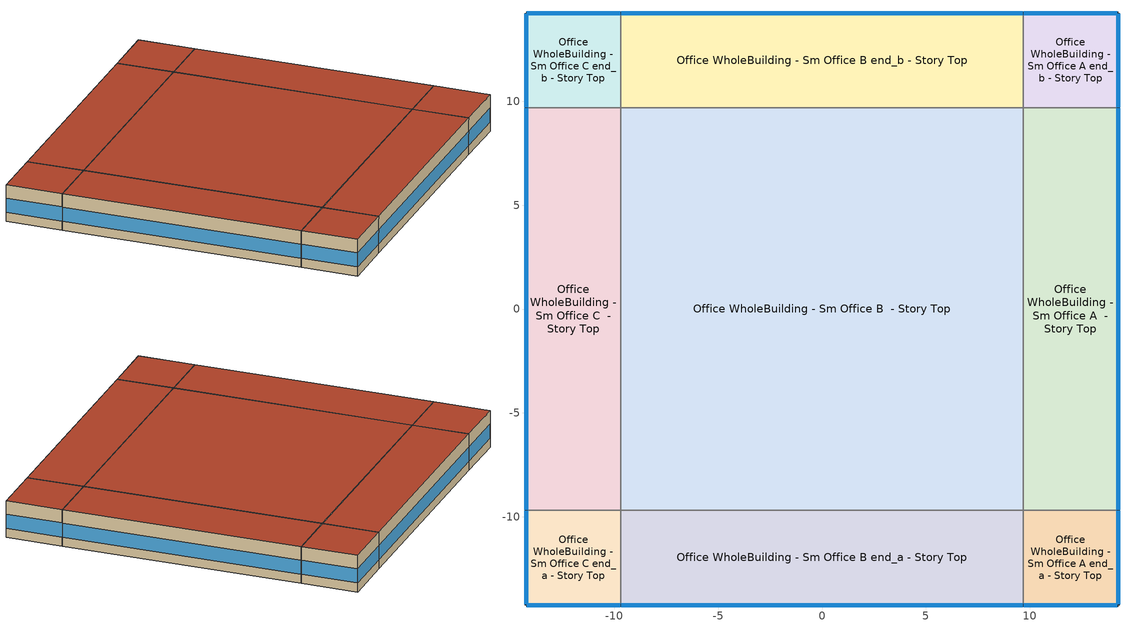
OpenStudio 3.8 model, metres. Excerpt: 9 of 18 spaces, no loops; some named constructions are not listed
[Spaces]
Office WholeBuilding - Sm Office A end_a - Story Top
 floor adiabatic (Typical Interior Floor): 14.26,-14.26 9.68,-14.26 9.68,-9.68 14.26,-9.68 z3.05
 wall outside: 9.68,-14.26 14.26,-14.26 14.26,-9.68 z3.05:6.1
 wall to Office WholeBuilding - Sm Office B end_a - Story Top: 9.68,-9.68 9.68,-14.26 z3.05:6.1
 wall to Office WholeBuilding - Sm Office A  - Story Top: 14.26,-9.68 9.68,-9.68 z3.05:6.1
 window (Window U-1.01 SHGC 0.58): 9.71,-14.26 14.23,-14.26 / 14.26,-14.23 14.26,-9.71 z3.81:4.98
 roof outside: 14.26,-9.68 9.68,-9.68 9.68,-14.26 14.26,-14.26 z6.1
Office WholeBuilding - Sm Office B end_a - Story Top
 floor adiabatic (Typical Interior Floor): 9.68,-14.26 -9.68,-14.26 -9.68,-9.68 9.68,-9.68 z3.05
 wall outside: -9.68,-14.26 9.68,-14.26 z3.05:6.1
 wall to Office WholeBuilding - Sm Office C end_a - Story Top: -9.68,-9.68 -9.68,-14.26 z3.05:6.1
 wall to Office WholeBuilding - Sm Office B  - Story Top: 9.68,-9.68 -9.68,-9.68 z3.05:6.1
 window (Window U-1.01 SHGC 0.58): -9.66,-14.26 9.66,-14.26 z3.81:4.97
 roof outside: 9.68,-9.68 -9.68,-9.68 -9.68,-14.26 9.68,-14.26 z6.1
Office WholeBuilding - Sm Office C end_a - Story Top
 floor adiabatic (Typical Interior Floor): -9.68,-14.26 -14.26,-14.26 -14.26,-9.68 -9.68,-9.68 z3.05
 wall outside: -14.26,-9.68 -14.26,-14.26 -9.68,-14.26 z3.05:6.1
 wall to Office WholeBuilding - Sm Office C  - Story Top: -9.68,-9.68 -14.26,-9.68 z3.05:6.1
 window (Window U-1.01 SHGC 0.58): -14.23,-14.26 -9.71,-14.26 / -14.26,-9.71 -14.26,-14.23 z3.81:4.98
 roof outside: -9.68,-9.68 -14.26,-9.68 -14.26,-14.26 -9.68,-14.26 z6.1
Office WholeBuilding - Sm Office A  - Story Top
 floor adiabatic (Typical Interior Floor): 14.26,-9.68 9.68,-9.68 9.68,9.68 14.26,9.68 z3.05
 wall outside: 14.26,-9.68 14.26,9.68 z3.05:6.1
 wall to Office WholeBuilding - Sm Office B  - Story Top: 9.68,9.68 9.68,-9.68 z3.05:6.1
 wall to Office WholeBuilding - Sm Office A end_b - Story Top: 14.26,9.68 9.68,9.68 z3.05:6.1
 window (Window U-1.01 SHGC 0.58): 14.26,-9.66 14.26,9.66 z3.81:4.97
 roof outside: 14.26,9.68 9.68,9.68 9.68,-9.68 14.26,-9.68 z6.1
Office WholeBuilding - Sm Office B  - Story Top
 floor adiabatic (Typical Interior Floor): 9.68,-9.68 -9.68,-9.68 -9.68,9.68 9.68,9.68 z3.05
 wall to Office WholeBuilding - Sm Office C  - Story Top: -9.68,9.68 -9.68,-9.68 z3.05:6.1
 wall to Office WholeBuilding - Sm Office B end_b - Story Top: 9.68,9.68 -9.68,9.68 z3.05:6.1
 roof outside: 9.68,9.68 -9.68,9.68 -9.68,-9.68 9.68,-9.68 z6.1
Office WholeBuilding - Sm Office C  - Story Top
 floor adiabatic (Typical Interior Floor): -9.68,-9.68 -14.26,-9.68 -14.26,9.68 -9.68,9.68 z3.05
 wall outside: -14.26,9.68 -14.26,-9.68 z3.05:6.1
 wall to Office WholeBuilding - Sm Office C end_b - Story Top: -9.68,9.68 -14.26,9.68 z3.05:6.1
 window (Window U-1.01 SHGC 0.58): -14.26,9.66 -14.26,-9.66 z3.81:4.97
 roof outside: -9.68,9.68 -14.26,9.68 -14.26,-9.68 -9.68,-9.68 z6.1
Office WholeBuilding - Sm Office A end_b - Story Top
 floor adiabatic (Typical Interior Floor): 14.26,9.68 9.68,9.68 9.68,14.26 14.26,14.26 z3.05
 wall outside: 14.26,9.68 14.26,14.26 9.68,14.26 z3.05:6.1
 wall to Office WholeBuilding - Sm Office B end_b - Story Top: 9.68,14.26 9.68,9.68 z3.05:6.1
 window (Window U-1.01 SHGC 0.58): 14.26,9.71 14.26,14.23 / 14.23,14.26 9.71,14.26 z3.81:4.98
 roof outside: 14.26,14.26 9.68,14.26 9.68,9.68 14.26,9.68 z6.1
Office WholeBuilding - Sm Office B end_b - Story Top
 floor adiabatic (Typical Interior Floor): 9.68,9.68 -9.68,9.68 -9.68,14.26 9.68,14.26 z3.05
 wall outside: 9.68,14.26 -9.68,14.26 z3.05:6.1
 wall to Office WholeBuilding - Sm Office C end_b - Story Top: -9.68,14.26 -9.68,9.68 z3.05:6.1
 window (Window U-1.01 SHGC 0.58): 9.66,14.26 -9.66,14.26 z3.81:4.97
 roof outside: 9.68,14.26 -9.68,14.26 -9.68,9.68 9.68,9.68 z6.1
Office WholeBuilding - Sm Office C end_b - Story Top
 floor adiabatic (Typical Interior Floor): -9.68,9.68 -14.26,9.68 -14.26,14.26 -9.68,14.26 z3.05
 wall outside: -9.68,14.26 -14.26,14.26 -14.26,9.68 z3.05:6.1
 window (Window U-1.01 SHGC 0.58): -14.26,14.23 -14.26,9.71 / -9.71,14.26 -14.23,14.26 z3.81:4.98
 roof outside: -9.68,14.26 -14.26,14.26 -14.26,9.68 -9.68,9.68 z6.1
[Schedule:Ruleset]
Name | Default Day Schedule | Summer Design Day Schedule | Winter Design Day Schedule
Clothing Schedule | Clothing Schedule Default Winter Clothes
Office BLDG_LIGHT_EndUseData | Office BLDG_LIGHT_EndUseData Default | Office BLDG_LIGHT_EndUseData Summer Design Day | Office BLDG_LIGHT_EndUseData Winter Design Day
Office BLDG_EQUIP_EndUseData | Office BLDG_EQUIP_EndUseData Default | Office BLDG_EQUIP_EndUseData Summer Design Day | Office BLDG_EQUIP_EndUseData Winter Design Day
Small Office Infil Quarter On | Small Office Infil Quarter On Default | Small Office Infil Quarter On Summer Design Day | Small Office Infil Quarter On Winter Design Day
Office BLDG_LIGHT_EndUseData BPR Adjusted | Office BLDG_LIGHT_EndUseData Default 1 | Office BLDG_LIGHT_EndUseData Summer Design Day 1 | Office BLDG_LIGHT_EndUseData Winter Design Day 1
Office BLDG_EQUIP_EndUseData BPR Adjusted | Office BLDG_EQUIP_EndUseData Default 1 | Office BLDG_EQUIP_EndUseData Summer Design Day 1 | Office BLDG_EQUIP_EndUseData Winter Design Day 1
[Schedule:Day]
Clothing Schedule Default Winter Clothes; Office BLDG_LIGHT_EndUseData Summer Design Day; Office BLDG_EQUIP_EndUseData Summer Design Day; Small Office Infil Quarter On Sun Day; Office BLDG_LIGHT_EndUseData Summer Design Day 1; Office BLDG_EQUIP_EndUseData Summer Design Day 1; Infiltration HVAC Off Schedule Schedule Day 0 1: 24, 0, 1
Clothing Schedule Summer Clothes: 24, 0, 0.5
Air Velocity Schedule Default: 24, 0, 0.2
Work Efficiency Schedule Default; Office BLDG_LIGHT_EndUseData Winter Design Day; Office BLDG_EQUIP_EndUseData Winter Design Day; Office BLDG_LIGHT_EndUseData Winter Design Day 1; Office BLDG_EQUIP_EndUseData Winter Design Day 1; 9 Zone PVAV 1 Occ Sch Sunday 1: 24, 0, 0
Small Office Bldg Occ Sat Day: Average, 6, 30, 0, 6, 45, 0.0137931, 7, 0, 0.0275862, 7, 15, 0.0413793, 7, 30, 0.0551724, 7, 45, 0.0689655, 8, 0, 0.0827586, 8, 15, 0.0965517, 8, 18, 0.1, 9, 7, 0.3, 9, 22, 0.284906, 9, 37, 0.269811, 9, 52, 0.254717, 10, 7, 0.239623, 10, 22, 0.224528, 10, 37, 0.209434, 10, 52, 0.19434, 11, 7, 0.179245, 11, 22, 0.164151, 11, 37, 0.149057, 11, 52, 0.133962, 12, 7, 0.118868, 12, 22, 0.103774, 12, 26, 0.1, 12, 41, 0.0924528, 12, 56, 0.0849057, 13, 11, 0.0773585, 13, 26, 0.0698113, 13, 41, 0.0622642, 13, 56, 0.054717, 14, 11, 0.0471698, 14, 26, 0.0396226, 14, 41, 0.0320755, 14, 56, 0.0245283, 15, 11, 0.0169811, 15, 26, 0.00943396, 15, 41, 0.00188679, 15, 45, 0, 24, 0, 0
Small Office Bldg Occ WntrDsn|Sun Day; 18 space(s) Occ Sch Sunday 1: Average, 7, 30, 0, 24, 0, 0
Office BLDG_LIGHT_EndUseData Default: Average, 0, 15, 0.0408987, 0, 30, 0.0401318, 0, 45, 0.039365, 1, 0, 0.0385981, 1, 15, 0.0378312, 1, 30, 0.0370644, 1, 45, 0.0362975, 2, 0, 0.0355307, 2, 15, 0.0347638, 2, 30, 0.033997, 2, 45, 0.034675, 3, 0, 0.035353, 3, 15, 0.036031, 3, 30, 0.036709, 3, 45, 0.0401453, 4, 0, 0.0435815, 4, 15, 0.0470177, 4, 30, 0.050454, 4, 45, 0.0476587, 5, 0, 0.0448635, 5, 15, 0.0420683, 5, 30, 0.039273, 5, 45, 0.0396248, 6, 0, 0.0399765, 6, 15, 0.0403283, 6, 30, 0.04068, 6, 45, 0.0519527, 7, 0, 0.0632255, 7, 15, 0.0744983, 7, 30, 0.085771, 7, 45, 0.111016, 8, 0, 0.136262, 8, 15, 0.161507, 8, 30, 0.186752, 8, 45, 0.275585, 9, 0, 0.364419, 9, 15, 0.453253, 9, 30, 0.542086, 9, 45, 0.619065, 10, 0, 0.696043, 10, 15, 0.773022, 10, 30, 0.85, 10, 45, 0.841985, 11, 0, 0.83397, 11, 15, 0.825954, 11, 30, 0.817939, 11, 45, 0.805464, 12, 0, 0.792989, 12, 15, 0.780514, 12, 30, 0.768039, 12, 45, 0.737716, 13, 0, 0.707392, 13, 15, 0.677069, 13, 30, 0.646746, 13, 45, 0.56003, 14, 0, 0.473315, 14, 15, 0.386599, 14, 30, 0.299884, 14, 45, 0.258758, 15, 0, 0.217632, 15, 15, 0.176505, 15, 30, 0.135379, 15, 45, 0.124392, 16, 0, 0.113405, 16, 15, 0.102417, 16, 30, 0.09143, 16, 45, 0.090147, 17, 0, 0.088864, 17, 15, 0.087581, 17, 30, 0.086298, 17, 45, 0.0865627, 18, 0, 0.0868275, 18, 15, 0.0870922, 18, 30, 0.087357, 18, 45, 0.0872172, 19, 0, 0.0870775, 19, 15, 0.0869377, 19, 30, 0.086798, 19, 45, 0.0785857, 20, 0, 0.0703735, 20, 15, 0.0621613, 20, 30, 0.053949, 20, 45, 0.0527953, 21, 0, 0.0516415, 21, 15, 0.0504877, 21, 30, 0.049334, 21, 45, 0.0485672, 22, 0, 0.0478003, 22, 15, 0.0470334, 22, 30, 0.0462666, 22, 45, 0.0454997, 23, 0, 0.0447329, 23, 15, 0.043966, 23, 30, 0.0431992, 23, 45, 0.0424324, 24, 0, 0.0416655
Office BLDG_LIGHT_EndUseData Sat Day: Average, 0, 15, 0.0355196, 0, 30, 0.0347668, 0, 45, 0.0340139, 1, 0, 0.0332611, 1, 15, 0.0294903, 1, 30, 0.0257196, 1, 45, 0.0219488, 2, 0, 0.018178, 2, 15, 0.0183243, 2, 30, 0.0184707, 2, 45, 0.018617, 3, 0, 0.0187633, 3, 15, 0.0174365, 3, 30, 0.0161098, 3, 45, 0.014783, 4, 0, 0.0134563, 4, 15, 0.0144904, 4, 30, 0.0155245, 4, 45, 0.0165586, 5, 0, 0.0175928, 5, 15, 0.0168278, 5, 30, 0.0160627, 5, 45, 0.0152977, 6, 0, 0.0145327, 6, 15, 0.0147752, 6, 30, 0.0150176, 6, 45, 0.0152601, 7, 0, 0.0155026, 7, 15, 0.0187524, 7, 30, 0.0220022, 7, 45, 0.025252, 8, 0, 0.0285018, 8, 15, 0.0264434, 8, 30, 0.024385, 8, 45, 0.0223266, 9, 0, 0.0202682, 9, 15, 0.0293746, 9, 18, 0.0316511, 9, 33, 0.0829683, 9, 37, 0.0897084, 11, 37, 0.0897084, 11, 52, 0.0831539, 11, 56, 0.0815153, 12, 11, 0.0564987, 12, 15, 0.0557347, 12, 30, 0.0556836, 12, 45, 0.0556324, 13, 0, 0.0555812, 13, 15, 0.0555301, 13, 30, 0.0539124, 13, 45, 0.0522947, 14, 0, 0.050677, 14, 15, 0.0490594, 14, 30, 0.0494151, 14, 45, 0.0497708, 15, 0, 0.0501266, 15, 15, 0.0504823, 15, 30, 0.0501598, 15, 45, 0.0498373, 16, 0, 0.0495147, 16, 15, 0.0491922, 16, 30, 0.0491567, 16, 45, 0.0491212, 17, 0, 0.0490857, 17, 15, 0.0490502, 17, 30, 0.0490555, 17, 45, 0.0490608, 18, 0, 0.0490661, 18, 15, 0.0490714, 18, 30, 0.0494476, 18, 45, 0.0498238, 19, 0, 0.0502, 19, 15, 0.0505762, 19, 30, 0.0498234, 19, 45, 0.0490705, 20, 0, 0.0483177, 20, 15, 0.0475649, 20, 30, 0.0468121, 20, 45, 0.0460592, 21, 0, 0.0453064, 21, 15, 0.0445536, 21, 30, 0.0438007, 21, 45, 0.0430479, 22, 0, 0.0422951, 22, 15, 0.0415422, 22, 30, 0.0407894, 22, 45, 0.0400366, 23, 0, 0.0392837, 23, 15, 0.0385309, 23, 30, 0.0377781, 23, 45, 0.0370253, 24, 0, 0.0362724
Office BLDG_LIGHT_EndUseData Sun Day: Average, 0, 15, 0.0563604, 0, 30, 0.0494572, 0, 45, 0.0425539, 1, 0, 0.0356507, 1, 15, 0.0385178, 1, 30, 0.0413849, 1, 45, 0.0442521, 2, 0, 0.0471192, 2, 15, 0.0509221, 2, 30, 0.0547251, 2, 45, 0.058528, 3, 0, 0.062331, 3, 15, 0.0625499, 3, 30, 0.0627688, 3, 45, 0.0629878, 4, 0, 0.0632067, 4, 15, 0.0632956, 4, 30, 0.0633844, 4, 45, 0.0634733, 5, 0, 0.0635621, 5, 15, 0.0635669, 5, 30, 0.0635716, 5, 45, 0.0635763, 6, 0, 0.063581, 6, 15, 0.051572, 6, 30, 0.039563, 6, 45, 0.027554, 7, 0, 0.0155449, 7, 15, 0.0156451, 7, 30, 0.0157452, 7, 45, 0.0158453, 8, 0, 0.0159455, 8, 15, 0.0150276, 8, 30, 0.0141098, 8, 45, 0.0131919, 9, 0, 0.012274, 9, 15, 0.0124358, 9, 30, 0.0125976, 9, 45, 0.0127594, 10, 0, 0.0129212, 10, 15, 0.0120029, 10, 30, 0.0118986, 10, 45, 0.0117943, 11, 0, 0.01169, 11, 15, 0.0115857, 11, 30, 0.0114814, 11, 45, 0.011377, 12, 0, 0.0112727, 12, 15, 0.0111684, 12, 30, 0.0110641, 12, 45, 0.0109598, 13, 0, 0.0108555, 13, 15, 0.0107512, 13, 30, 0.0106469, 13, 45, 0.0105426, 14, 0, 0.0104383, 14, 15, 0.010334, 14, 30, 0.0102297, 14, 45, 0.0101254, 15, 0, 0.0100211, 15, 15, 0.00991682, 15, 30, 0.00981252, 15, 45, 0.00970822, 16, 0, 0.00960392, 16, 15, 0.0100545, 16, 30, 0.0105051, 16, 45, 0.0109557, 17, 0, 0.0114063, 17, 15, 0.0131251, 17, 30, 0.014844, 17, 45, 0.0165629, 18, 0, 0.0182818, 18, 15, 0.0297179, 18, 30, 0.041154, 18, 45, 0.05259, 19, 0, 0.0640261, 19, 15, 0.0635543, 19, 30, 0.0630824, 19, 45, 0.0626105, 20, 0, 0.0621387, 20, 15, 0.0621476, 20, 30, 0.0621565, 20, 45, 0.0621655, 21, 0, 0.0621744, 21, 15, 0.0625827, 21, 30, 0.062991, 21, 45, 0.0633992, 22, 0, 0.0638075, 22, 15, 0.0621887, 22, 30, 0.06057, 22, 45, 0.0589512, 23, 0, 0.0573324, 23, 15, 0.0588152, 23, 30, 0.060298, 23, 45, 0.0617808, 24, 0, 0.0632637
Office BLDG_EQUIP_EndUseData Default: Average, 0, 15, 0.562195, 0, 30, 0.56424, 0, 45, 0.566285, 1, 0, 0.56833, 1, 15, 0.570375, 1, 30, 0.57242, 1, 45, 0.574465, 2, 0, 0.57651, 2, 15, 0.578555, 2, 30, 0.5806, 2, 45, 0.5805, 3, 0, 0.5804, 3, 15, 0.5803, 3, 30, 0.5802, 3, 45, 0.575925, 4, 0, 0.57165, 4, 15, 0.567375, 4, 30, 0.5631, 4, 45, 0.559075, 5, 0, 0.55505, 5, 15, 0.551025, 5, 30, 0.547, 5, 45, 0.544575, 6, 0, 0.54215, 6, 15, 0.539725, 6, 30, 0.5373, 6, 45, 0.537625, 7, 0, 0.53795, 7, 15, 0.538275, 7, 30, 0.5386, 7, 45, 0.55345, 8, 0, 0.5683, 8, 15, 0.58315, 8, 30, 0.598, 8, 45, 0.6198, 9, 0, 0.6416, 9, 15, 0.6634, 9, 30, 0.6852, 9, 45, 0.735575, 10, 0, 0.78595, 10, 15, 0.836325, 10, 30, 0.8867, 10, 45, 0.8855, 11, 0, 0.8843, 11, 15, 0.8831, 11, 30, 0.8819, 11, 45, 0.8666, 12, 0, 0.8513, 12, 15, 0.836, 12, 30, 0.8207, 12, 45, 0.783075, 13, 0, 0.74545, 13, 15, 0.707825, 13, 30, 0.6702, 13, 45, 0.65385, 14, 0, 0.6375, 14, 15, 0.62115, 14, 30, 0.6048, 14, 45, 0.5951, 15, 0, 0.5854, 15, 15, 0.5757, 15, 30, 0.566, 15, 45, 0.568025, 16, 0, 0.57005, 16, 15, 0.572075, 16, 30, 0.5741, 16, 45, 0.58375, 17, 0, 0.5934, 17, 15, 0.60305, 17, 30, 0.6127, 17, 45, 0.6241, 18, 0, 0.6355, 18, 15, 0.6469, 18, 30, 0.6583, 18, 45, 0.662075, 19, 0, 0.66585, 19, 15, 0.669625, 19, 30, 0.6734, 19, 45, 0.659798, 20, 0, 0.646195, 20, 15, 0.632593, 20, 30, 0.61899, 20, 45, 0.599167, 21, 0, 0.579345, 21, 15, 0.559523, 21, 30, 0.5397, 21, 45, 0.541745, 22, 0, 0.54379, 22, 15, 0.545835, 22, 30, 0.54788, 22, 45, 0.549925, 23, 0, 0.55197, 23, 15, 0.554015, 23, 30, 0.55606, 23, 45, 0.558105, 24, 0, 0.56015
Office BLDG_EQUIP_EndUseData Sat Day: Average, 0, 15, 0.569257, 0, 30, 0.56628, 0, 45, 0.563303, 1, 0, 0.560325, 1, 15, 0.563843, 1, 30, 0.567361, 1, 45, 0.570878, 2, 0, 0.574396, 2, 15, 0.55329, 2, 30, 0.532185, 2, 45, 0.51108, 3, 0, 0.489975, 3, 15, 0.480067, 3, 30, 0.470159, 3, 45, 0.460252, 4, 0, 0.450344, 4, 15, 0.44712, 4, 30, 0.443895, 4, 45, 0.440671, 5, 0, 0.437446, 5, 15, 0.437095, 5, 30, 0.436743, 5, 45, 0.436391, 6, 0, 0.436039, 6, 15, 0.435395, 6, 30, 0.43475, 6, 45, 0.434105, 7, 0, 0.43346, 7, 15, 0.431291, 7, 30, 0.429122, 7, 45, 0.426953, 8, 0, 0.424783, 8, 15, 0.419038, 8, 30, 0.413293, 8, 45, 0.407547, 9, 0, 0.401802, 9, 15, 0.330889, 9, 18, 0.31316, 9, 33, 0.193611, 9, 37, 0.18864, 9, 52, 0.193682, 10, 7, 0.198724, 10, 22, 0.203765, 10, 37, 0.208807, 10, 52, 0.216546, 11, 7, 0.224284, 11, 22, 0.232023, 11, 37, 0.239761, 11, 52, 0.259647, 11, 56, 0.264619, 12, 11, 0.31438, 12, 15, 0.314568, 12, 30, 0.312809, 12, 45, 0.31105, 13, 0, 0.309291, 13, 15, 0.307532, 13, 30, 0.31404, 13, 45, 0.320547, 14, 0, 0.327055, 14, 15, 0.333562, 14, 30, 0.347574, 14, 45, 0.361585, 15, 0, 0.375597, 15, 15, 0.389608, 15, 30, 0.408896, 15, 45, 0.428184, 16, 0, 0.447471, 16, 15, 0.466759, 16, 30, 0.487161, 16, 45, 0.507563, 17, 0, 0.527964, 17, 15, 0.548366, 17, 30, 0.564312, 17, 45, 0.580258, 18, 0, 0.596204, 18, 15, 0.61215, 18, 30, 0.616313, 18, 45, 0.620475, 19, 0, 0.624638, 19, 15, 0.6288, 19, 30, 0.625823, 19, 45, 0.622846, 20, 0, 0.619869, 20, 15, 0.616891, 20, 30, 0.613914, 20, 45, 0.610937, 21, 0, 0.60796, 21, 15, 0.604983, 21, 30, 0.602006, 21, 45, 0.599028, 22, 0, 0.596051, 22, 15, 0.593074, 22, 30, 0.590097, 22, 45, 0.58712, 23, 0, 0.584143, 23, 15, 0.581166, 23, 30, 0.578188, 23, 45, 0.575211, 24, 0, 0.572234
Office BLDG_EQUIP_EndUseData Sun Day: Average, 0, 15, 0.221686, 0, 30, 0.229235, 0, 45, 0.236784, 1, 0, 0.244333, 1, 15, 0.26067, 1, 30, 0.277007, 1, 45, 0.293343, 2, 0, 0.30968, 2, 15, 0.337753, 2, 30, 0.365826, 2, 45, 0.393899, 3, 0, 0.421972, 3, 15, 0.452994, 3, 30, 0.484016, 3, 45, 0.515038, 4, 0, 0.54606, 4, 15, 0.56912, 4, 30, 0.59218, 4, 45, 0.61524, 5, 0, 0.6383, 5, 15, 0.637828, 5, 30, 0.637356, 5, 45, 0.636885, 6, 0, 0.636413, 6, 15, 0.592728, 6, 30, 0.549044, 6, 45, 0.50536, 7, 0, 0.461676, 7, 15, 0.468912, 7, 30, 0.476149, 7, 45, 0.483385, 8, 0, 0.490622, 8, 15, 0.477175, 8, 30, 0.463728, 8, 45, 0.450281, 9, 0, 0.436834, 9, 15, 0.440609, 9, 30, 0.444384, 9, 45, 0.448158, 10, 0, 0.451933, 10, 15, 0.302098, 10, 30, 0.301268, 10, 45, 0.300439, 11, 0, 0.29961, 11, 15, 0.29878, 11, 30, 0.297951, 11, 45, 0.297122, 12, 0, 0.296292, 12, 15, 0.295463, 12, 30, 0.294633, 12, 45, 0.293804, 13, 0, 0.292975, 13, 15, 0.292145, 13, 30, 0.291316, 13, 45, 0.290487, 14, 0, 0.289657, 14, 15, 0.288828, 14, 30, 0.287999, 14, 45, 0.287169, 15, 0, 0.28634, 15, 15, 0.28551, 15, 30, 0.284681, 15, 45, 0.283852, 16, 0, 0.283022, 16, 15, 0.26468, 16, 30, 0.246339, 16, 45, 0.227997, 17, 0, 0.209655, 17, 15, 0.205114, 17, 30, 0.200572, 17, 45, 0.196031, 18, 0, 0.19149, 18, 15, 0.193436, 18, 30, 0.195382, 18, 45, 0.197329, 19, 0, 0.199275, 19, 15, 0.212309, 19, 30, 0.225343, 19, 45, 0.238377, 20, 0, 0.251411, 20, 15, 0.248993, 20, 30, 0.246575, 20, 45, 0.244156, 21, 0, 0.241738, 21, 15, 0.243154, 21, 30, 0.244569, 21, 45, 0.245985, 22, 0, 0.2474, 22, 15, 0.239792, 22, 30, 0.232184, 22, 45, 0.224576, 23, 0, 0.216968, 23, 15, 0.21626, 23, 30, 0.215553, 23, 45, 0.214845, 24, 0, 0.214137
Small Office Infil Quarter On Default; Small Office Infil Quarter On Summer Design Day: 6, 0, 1, 22, 0, 0.25, 24, 0, 1
Small Office Infil Quarter On Winter Design Day; Small Office Infil Quarter On WntrDsn|Sat Day: 6, 0, 1, 18, 0, 0.25, 24, 0, 1
18 space(s) Occ Sch Saturday 1: Average, 6, 0, 0, 6, 15, 0.00145104, 6, 30, 0.00290208, 6, 45, 0.00435312, 7, 0, 0.00580417, 7, 15, 0.00435312, 7, 30, 0.00290208, 7, 45, 0.00145104, 8, 0, 0, 8, 15, 0.00290208, 8, 30, 0.00580417, 8, 45, 0.00870625, 9, 0, 0.0116083, 9, 15, 0.00803654, 9, 30, 0.00446474, 9, 45, 0.000892949, 9, 48, 0, 10, 3, 0.00357179, 10, 18, 0.00714359, 10, 33, 0.0107154, 10, 37, 0.0116083, 10, 52, 0.00870625, 11, 7, 0.00580417, 11, 22, 0.00290208, 11, 37, 0, 12, 15, 0, 12, 30, 0.00145104, 12, 45, 0.00290208, 13, 0, 0.00435312, 13, 15, 0.00580417, 13, 30, 0.00435312, 13, 45, 0.00290208, 14, 0, 0.00145104, 14, 15, 0, 24, 0, 0
Small Office HtgSetp Sat Day: Average, 7, 30, 16.6667, 14, 45, 20, 24, 0, 16.6667
Small Office HtgSetp SmrDsn|Sun Day: Average, 7, 30, 16.6667, 24, 0, 16.6667
Small Office ClgSetp Sat Day: Average, 7, 30, 21.1111, 14, 45, 21.1111, 24, 0, 21.1111
Small Office ClgSetp WntrDsn|Sun Day: Average, 7, 30, 21.1111, 24, 0, 21.1111
Building Hours of Operation NonResidential Saturday; Building Hours of Operation NonResidential Sunday: 7, 30, 0, 13, 45, 1, 24, 0, 0
autogen Small Office Activity 0_day_sch; autogen Small Office Activity 1_day_sch: Average, 24, 0, 120
Office BLDG_LIGHT_EndUseData Default 1: No, 0, 15, 0.217892, 0, 30, 0.217293, 0, 45, 0.216694, 1, 0, 0.216095, 1, 15, 0.215495, 1, 30, 0.214896, 1, 45, 0.214297, 2, 0, 0.213698, 2, 15, 0.213099, 2, 30, 0.2125, 2, 45, 0.21303, 3, 0, 0.213559, 3, 15, 0.214089, 3, 30, 0.214619, 3, 45, 0.217303, 4, 0, 0.219988, 4, 15, 0.222672, 4, 30, 0.225357, 4, 45, 0.223173, 5, 0, 0.220989, 5, 15, 0.218806, 5, 30, 0.216622, 5, 45, 0.216897, 6, 0, 0.217171, 6, 15, 0.217446, 6, 30, 0.217721, 6, 45, 0.226528, 7, 0, 0.235335, 7, 15, 0.244141, 7, 30, 0.252948, 7, 45, 0.272671, 8, 0, 0.292394, 8, 15, 0.312117, 8, 30, 0.331839, 8, 45, 0.40124, 9, 0, 0.470641, 9, 15, 0.540042, 9, 30, 0.609443, 9, 45, 0.669582, 10, 0, 0.729722, 10, 15, 0.789861, 10, 30, 0.85, 10, 45, 0.843738, 11, 0, 0.837476, 11, 15, 0.831214, 11, 30, 0.824952, 11, 45, 0.815206, 12, 0, 0.80546, 12, 15, 0.795714, 12, 30, 0.785968, 12, 45, 0.762278, 13, 0, 0.738588, 13, 15, 0.714898, 13, 30, 0.691208, 13, 45, 0.623462, 14, 0, 0.555716, 14, 15, 0.48797, 14, 30, 0.420223, 14, 45, 0.388094, 15, 0, 0.355964, 15, 15, 0.323834, 15, 30, 0.291704, 15, 45, 0.283121, 16, 0, 0.274537, 16, 15, 0.265953, 16, 30, 0.257369, 16, 45, 0.256367, 17, 0, 0.255365, 17, 15, 0.254362, 17, 30, 0.25336, 17, 45, 0.253567, 18, 0, 0.253774, 18, 15, 0.253981, 18, 30, 0.254187, 18, 45, 0.254078, 19, 0, 0.253969, 19, 15, 0.25386, 19, 30, 0.253751, 19, 45, 0.247335, 20, 0, 0.240919, 20, 15, 0.234503, 20, 30, 0.228087, 20, 45, 0.227186, 21, 0, 0.226285, 21, 15, 0.225383, 21, 30, 0.224482, 21, 45, 0.223883, 22, 0, 0.223284, 22, 15, 0.222685, 22, 30, 0.222086, 22, 45, 0.221486, 23, 0, 0.220887, 23, 15, 0.220288, 23, 30, 0.219689, 23, 45, 0.21909, 24, 0, 0.218491
Office BLDG_EQUIP_EndUseData Default 1: No, 0, 15, 0.269059, 0, 30, 0.272951, 0, 45, 0.276843, 1, 0, 0.280735, 1, 15, 0.284628, 1, 30, 0.28852, 1, 45, 0.292412, 2, 0, 0.296305, 2, 15, 0.300197, 2, 30, 0.304089, 2, 45, 0.303899, 3, 0, 0.303709, 3, 15, 0.303518, 3, 30, 0.303328, 3, 45, 0.295191, 4, 0, 0.287055, 4, 15, 0.278918, 4, 30, 0.270781, 4, 45, 0.26312, 5, 0, 0.255459, 5, 15, 0.247798, 5, 30, 0.240137, 5, 45, 0.235522, 6, 0, 0.230906, 6, 15, 0.226291, 6, 30, 0.221675, 6, 45, 0.222294, 7, 0, 0.222912, 7, 15, 0.223531, 7, 30, 0.224149, 7, 45, 0.252414, 8, 0, 0.280678, 8, 15, 0.308943, 8, 30, 0.337207, 8, 45, 0.3787, 9, 0, 0.420193, 9, 15, 0.461685, 9, 30, 0.503178, 9, 45, 0.599059, 10, 0, 0.694939, 10, 15, 0.79082, 10, 30, 0.8867, 10, 45, 0.884416, 11, 0, 0.882132, 11, 15, 0.879848, 11, 30, 0.877564, 11, 45, 0.848443, 12, 0, 0.819322, 12, 15, 0.790201, 12, 30, 0.76108, 12, 45, 0.689467, 13, 0, 0.617854, 13, 15, 0.546241, 13, 30, 0.474628, 13, 45, 0.443509, 14, 0, 0.412389, 14, 15, 0.38127, 14, 30, 0.35015, 14, 45, 0.331688, 15, 0, 0.313225, 15, 15, 0.294763, 15, 30, 0.276301, 15, 45, 0.280155, 16, 0, 0.284009, 16, 15, 0.287863, 16, 30, 0.291718, 16, 45, 0.310085, 17, 0, 0.328452, 17, 15, 0.346819, 17, 30, 0.365186, 17, 45, 0.386884, 18, 0, 0.408582, 18, 15, 0.43028, 18, 30, 0.451978, 18, 45, 0.459164, 19, 0, 0.466349, 19, 15, 0.473534, 19, 30, 0.480719, 19, 45, 0.454829, 20, 0, 0.428939, 20, 15, 0.403048, 20, 30, 0.377158, 20, 45, 0.33943, 21, 0, 0.301701, 21, 15, 0.263972, 21, 30, 0.226243, 21, 45, 0.230135, 22, 0, 0.234028, 22, 15, 0.23792, 22, 30, 0.241812, 22, 45, 0.245705, 23, 0, 0.249597, 23, 15, 0.253489, 23, 30, 0.257382, 23, 45, 0.261274, 24, 0, 0.265166
9 Zone PVAV 1 Occ Sch Saturday 1: 8, 15, 0, 11, 22, 1, 24, 0, 0
Infiltration HVAC Off Schedule Schedule Day 2: 8, 15, 1, 11, 22, 0, 24, 0, 1
[Schedule:Rule] Date Specification Type=DateRange; Start Day=1
Name | Schedule Ruleset | Rule Order | Day Schedule | Start Month | End Month | End Day | Apply Saturday | Apply Sunday
Schedule Rule 1 | Clothing Schedule | 0 | Clothing Schedule Summer Clothes | 5 | 9 | 30
Schedule Rule 5 | Office BLDG_LIGHT_EndUseData | 1 | Office BLDG_LIGHT_EndUseData Sat Day | 1 | 12 | 31 | Yes
Schedule Rule 6 | Office BLDG_LIGHT_EndUseData | 0 | Office BLDG_LIGHT_EndUseData Sun Day | 1 | 12 | 31 |  | Yes
Schedule Rule 8 | Office BLDG_EQUIP_EndUseData | 1 | Office BLDG_EQUIP_EndUseData Sat Day | 1 | 12 | 31 | Yes
Schedule Rule 9 | Office BLDG_EQUIP_EndUseData | 0 | Office BLDG_EQUIP_EndUseData Sun Day | 1 | 12 | 31 |  | Yes
Schedule Rule 10 | Small Office Infil Quarter On | 1 | Small Office Infil Quarter On Sun Day | 1 | 12 | 31 |  | Yes
Schedule Rule 11 | Small Office Infil Quarter On | 0 | Small Office Infil Quarter On WntrDsn|Sat Day | 1 | 12 | 31 | Yes
Schedule Rule 17 | Office BLDG_LIGHT_EndUseData BPR Adjusted | 0 | Office BLDG_LIGHT_EndUseData Sun Day | 1 | 12 | 31 |  | Yes
Schedule Rule 18 | Office BLDG_LIGHT_EndUseData BPR Adjusted | 1 | Office BLDG_LIGHT_EndUseData Sat Day | 1 | 12 | 31 | Yes
Schedule Rule 19 | Office BLDG_EQUIP_EndUseData BPR Adjusted | 0 | Office BLDG_EQUIP_EndUseData Sun Day | 1 | 12 | 31 |  | Yes
Schedule Rule 20 | Office BLDG_EQUIP_EndUseData BPR Adjusted | 1 | Office BLDG_EQUIP_EndUseData Sat Day | 1 | 12 | 31 | Yes
